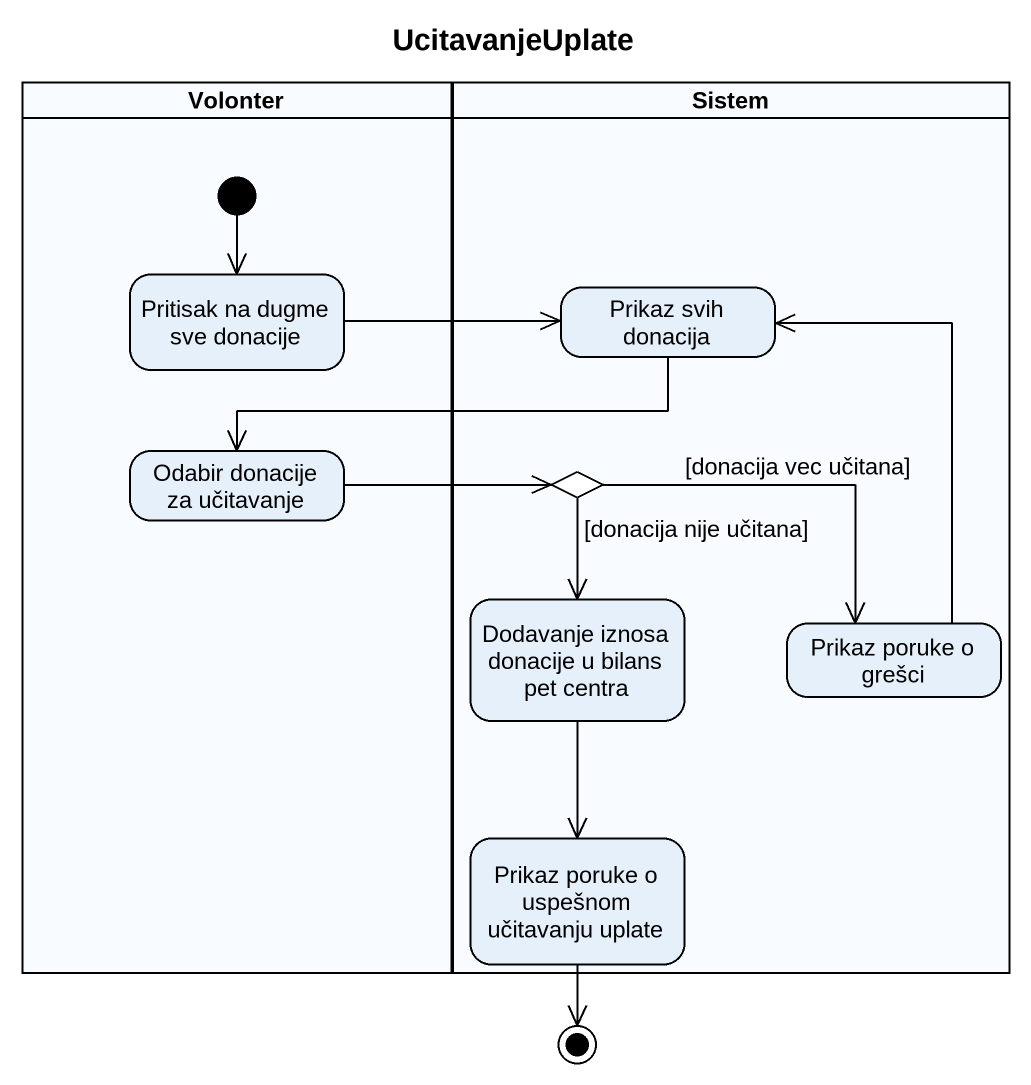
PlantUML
@startuml
title UcitavanjeUplate
hide empty description
state Volonter <<partition>> {
  state "Pritisak na dugme sve donacije" as Pritisak_na_dugme_sve
  state "Odabir donacije za učitavanje" as Odabir_donacije_za
  [*] --> Pritisak_na_dugme_sve
}
state Sistem <<partition>> {
  state "Prikaz svih donacija" as Prikaz_svih_donacija
  state choice1 <<choice>>
  state "Dodavanje iznosa donacije u bilans pet centra" as Dodavanje_iznosa_donacije_u
  state "Prikaz poruke o grešci" as Prikaz_poruke_o_grešci
  state "Prikaz poruke o uspešnom učitavanju uplate" as Prikaz_poruke_o_uspešnom
}
state final1 <<end>>
Pritisak_na_dugme_sve -right-> Prikaz_svih_donacija
Prikaz_svih_donacija -left-> Odabir_donacije_za
Odabir_donacije_za -right-> choice1
choice1 --> Dodavanje_iznosa_donacije_u : [donacija nije učitana]
choice1 -right-> Prikaz_poruke_o_grešci : [donacija vec učitana]
Dodavanje_iznosa_donacije_u --> Prikaz_poruke_o_uspešnom
Prikaz_poruke_o_grešci -up-> Prikaz_svih_donacija
Prikaz_poruke_o_uspešnom --> final1
@enduml
